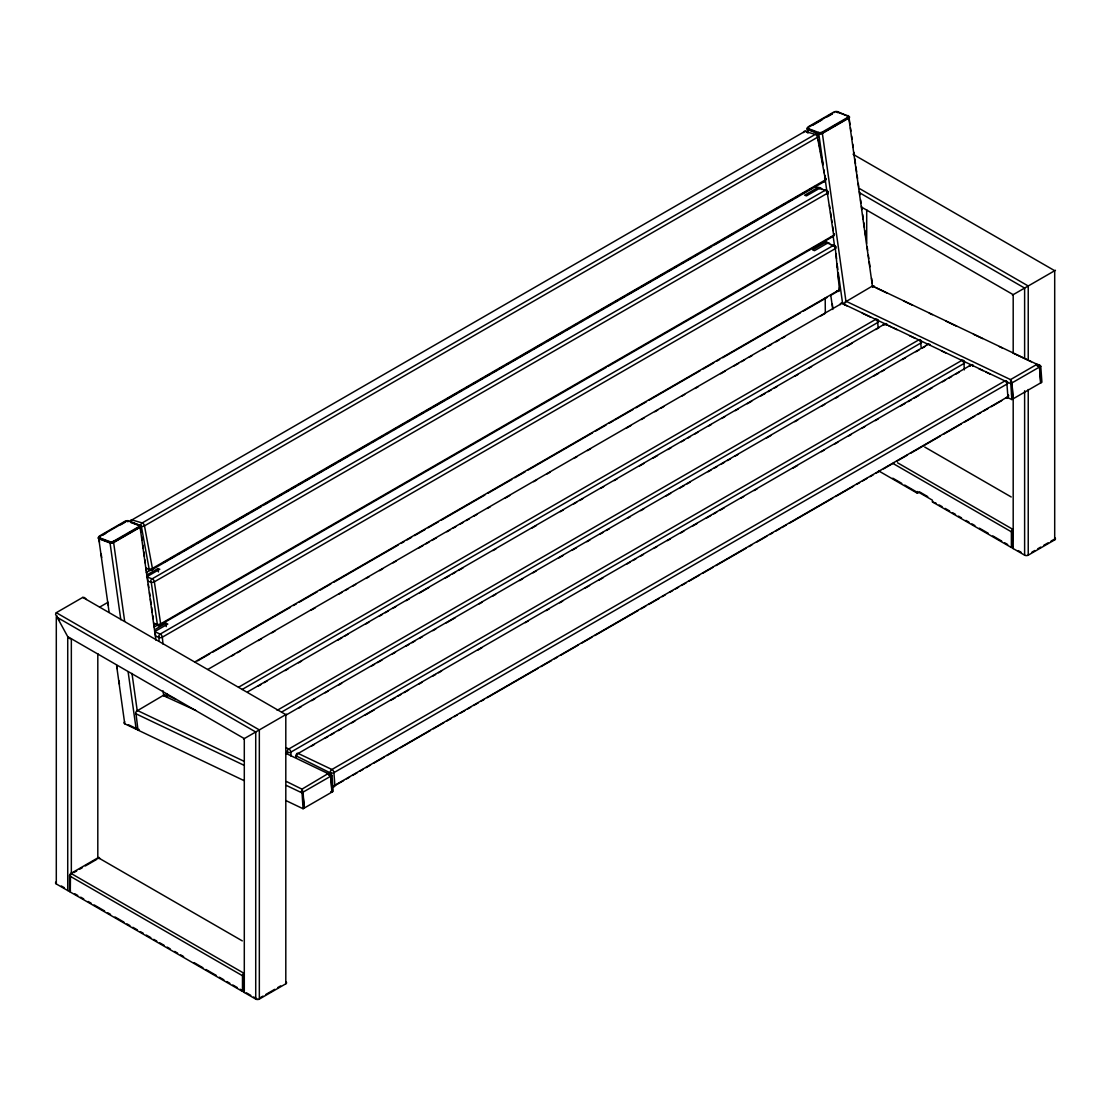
<?xml version="1.0" encoding="UTF-8"?>
<svg xmlns="http://www.w3.org/2000/svg" width="1111" height="1111" viewBox="0 0 1111 1111"><rect width="100%" height="100%" fill="white"/><g stroke="black" fill="none" stroke-linecap="round" stroke-linejoin="round"><path stroke-width="1.5" d="M304.358 808.003L302.345 789.352L286.541 781.533M607.842 366.477L832.181 236.962A2.653 1.542 60 0 0 833.681 235.282L827.376 193.258A2.653 1.222 -8.5 0 0 827.403 191.509L827.403 190.87M835.403 246.114L835.361 246.711A2.653 1.333 -5.7 0 1 835.347 248.614L839.458 289.777A2.653 1.542 60 0 1 837.819 291.249L830.348 295.568M877.815 319.968L877.732 320.551A2.653 1.389 -4.2 0 1 877.732 322.523L878.037 326.745M921.102 347.257L920.797 343.049A2.653 1.389 -4.2 0 0 920.811 341.063L920.88 340.48M964.334 369.88L963.89 361.589A2.653 1.666 -64.5 0 0 961.834 360.408L288.818 748.981A2.653 1.666 -64.5 0 0 287.096 752.314A2.653 1.389 -4.2 0 0 290.86 752.133L963.876 363.561A2.653 1.389 -4.2 0 0 963.89 361.589L963.959 360.992M242.309 940.892L98.185 857.678L70.965 873.399A2.014 1.167 -60 0 0 69.535 875.871L69.535 891.591L70.285 891.161L70.479 874.774M69.535 891.591L242.49 991.443L243.24 991.012L243.92 974.125M904.729 485.076L918.144 492.826L917.394 493.256L917.394 491.52L932.435 500.2L932.435 501.936L1011.385 547.529L1012.135 547.084L1012.552 530.405M302.081 791.574L302.011 790.407M301.775 788.782L303.081 808.739L333.161 791.379L332.008 775.478L330.467 773.825L328.245 773.506L301.817 789.241M1012.954 398.905L1011.954 382.448L1010.524 379.601L1011.829 399.557L1041.91 382.184L1040.757 366.297L1039.688 364.95L1036.994 364.311L1010.524 379.601L846.013 301.234A2.555 1.625 -65.9 0 0 844.402 304.483L844.985 304.15M817.779 135.25L817.543 135.667A2.653 1.125 -10.6 0 1 817.488 137.292L825.431 179.871A2.653 1.542 60 0 1 824.056 181.69L713.373 245.587M827.82 194.314L827.667 191.134M86.38 599.482L84.575 597.579L82.769 597.399L56.3 612.689L55.55 614.341L67.729 636.659L69.535 638.561L71.34 638.742L71.34 873.76M149.277 569.804L141.278 525.822M835.653 246.406L835.361 246.711A2.653 1.708 -66.5 0 0 833.25 245.517L827.653 243.073L814.488 250.669L812.627 249.864L825.792 242.267A2.653 1.708 -66.5 0 1 827.889 243.462L826.903 243.031M151.165 581.706L157.456 625.118M878.051 320.26L877.732 320.551A2.653 1.666 -64.5 0 0 875.69 319.371L238.559 687.223M920.963 343.174L921.13 340.785M159.165 636.978L158.915 640.88M848.415 117.572L845.152 119.53M287.707 751.869L287.096 752.314L287.888 752.216M330.786 772.381L330.328 774.95M139.417 525.697A2.875 1.347 -8 0 1 139.125 527.503L113.864 542.085A2.875 1.347 -8 0 1 109.822 542.515L99.754 538.752L99.629 537.821A2.875 1.347 -8 0 1 99.657 535.905L124.918 521.309A2.875 1.347 -8 0 1 128.959 520.892L139.069 524.961M848.165 116.516A2.875 1.347 -8 0 1 847.86 118.322L822.598 132.903A2.875 1.347 -8 0 1 818.571 133.334L808.502 129.556L808.364 128.626A2.875 1.347 -8 0 1 808.391 126.71L833.667 112.128A2.875 1.347 -8 0 1 837.694 111.697L847.86 116.086M100.282 536.196L125.279 521.753A2.555 1.194 -8 0 1 128.862 521.378M809.03 127.001L825.209 117.669M828.139 115.961L832.556 113.419M102.754 535.113L105.726 533.405M120.599 524.823L125.057 522.239M812.988 125.071L821.904 119.919M826.362 117.349L832.306 113.919M99.629 537.821L109.697 541.585A2.875 1.347 -8 0 0 113.725 541.154L139 526.572A2.875 1.347 -8 0 0 139.028 524.656M808.364 128.626L818.432 132.403A2.875 1.347 -8 0 0 822.473 131.973L847.735 117.391A2.875 1.347 -8 0 0 847.762 115.461M123.182 536.363L112.405 542.501M127.584 533.808L132.001 531.266M134.945 529.558L139.361 527.017M823.098 132.265L827.514 129.709M831.917 127.168L840.749 122.071M99.532 542.182L98.81 537.044A2.555 1.194 -8 0 0 98.782 538.752L110.045 542.96A2.555 1.194 -8 0 0 113.628 542.571L140.097 527.294A2.555 1.194 -8 0 0 140.125 525.586M807.558 127.848A2.555 1.194 -8 0 0 807.53 129.556L818.779 133.764A2.555 1.194 -8 0 0 822.362 133.389L848.832 118.099A2.555 1.194 -8 0 0 848.86 116.405L837.611 112.197A2.555 1.194 -8 0 0 836.791 112.017M146.291 572.526L153.776 568.207M164.247 562.166L167.233 560.444M170.219 558.708L174.705 556.125M177.704 554.403L180.69 552.667M183.69 550.945L188.176 548.348M191.161 546.626L194.147 544.904M197.147 543.168L201.633 540.585M204.618 538.849L215.09 532.808M218.089 531.086L227.061 525.906M231.546 523.309L247.989 513.81M250.989 512.088L253.975 510.352M255.474 509.491L261.46 506.047M264.446 504.311L267.432 502.589M271.931 499.992L274.917 498.27M277.903 496.548L282.388 493.951M285.388 492.229L288.374 490.493M291.374 488.771L295.859 486.187M298.845 484.452L301.831 482.73M304.831 480.994L309.316 478.41M312.302 476.688L315.302 474.952M318.288 473.23L322.773 470.633M325.773 468.911L336.23 462.87M339.23 461.134L348.201 455.954M358.672 449.913L364.658 446.455M366.144 445.594L369.144 443.872M372.129 442.15L375.115 440.414M379.615 437.831L382.601 436.095M385.586 434.373L388.586 432.651M393.072 430.054L396.058 428.332M399.057 426.596L403.543 424.013M406.529 422.277L409.515 420.555M412.514 418.833L417 416.236M419.986 414.514L422.985 412.792M425.971 411.056L430.457 408.473M433.457 406.737L443.914 400.696M446.914 398.974L455.885 393.794M458.871 392.058L461.87 390.336M466.356 387.739L469.342 386.017M472.342 384.295L476.827 381.698M479.813 379.976L482.799 378.24M485.799 376.518L490.284 373.935M493.27 372.199L496.27 370.477M499.256 368.741L503.741 366.158M506.741 364.436L509.727 362.7M512.713 360.978L517.198 358.381M520.198 356.659L530.669 350.618M533.655 348.882L542.626 343.702M547.112 341.119L563.569 331.62M566.554 329.898L569.554 328.162M574.04 325.579L577.026 323.843M580.025 322.121L583.011 320.399M587.497 317.802L590.483 316.079M593.482 314.344L597.968 311.76M600.954 310.025L603.953 308.303M606.939 306.58L611.425 303.983M614.425 302.261L617.41 300.539M620.396 298.803L624.882 296.22M627.882 294.484L638.353 288.443M641.339 286.721L650.31 281.541M654.796 278.944L663.767 273.764M668.266 271.181L671.252 269.445M674.238 267.723L677.238 265.987M681.723 263.404L684.709 261.682M687.709 259.946L690.695 258.224M695.18 255.627L698.166 253.905M708.637 247.864L711.637 246.128M714.623 244.406L719.109 241.823M722.108 240.087L725.094 238.365M728.08 236.629L732.566 234.046M741.551 228.866L757.994 219.367M760.993 217.645L771.451 211.59M774.45 209.868L777.436 208.146M781.922 205.549L784.922 203.827M787.907 202.091L792.393 199.508M795.393 197.772L798.378 196.05M801.364 194.328L805.85 191.731M808.85 190.009L811.835 188.287M261.71 506.352L151.027 570.249L148.291 569.429M263.196 505.491L711.887 246.448M147.68 574.484L157.929 568.582L159.776 569.249L146.61 576.845M819.529 188.689L820.015 188.856A2.653 1.791 -70.3 0 0 817.779 187.606L804.628 195.217L806.475 195.869L819.626 188.273L825.167 190.259A2.653 1.791 -70.3 0 1 826.973 190.481M99.587 607.148L107.406 602.634M154.262 626.937L157.262 625.215M606.342 367.352L159.151 625.521L157.304 624.868M155.693 629.145L165.928 623.229L167.789 624.049L154.623 631.645L160.22 634.075A2.653 1.542 60 0 1 162.317 637.186L163.011 644.047M194.856 661.934L839.458 289.777A2.653 1.333 -5.7 0 0 839.472 287.874L840.027 288.582M197.702 660.823L209.673 653.907M212.659 652.185L290.429 607.286M293.429 605.551L296.415 603.828M299.401 602.106L317.357 591.746M320.343 590.01L330.814 583.969M333.8 582.247L398.113 545.112M401.113 543.39L404.098 541.654M407.084 539.932L411.57 537.335M414.57 535.613L425.041 529.572M428.027 527.836L438.498 521.795M441.484 520.073L484.854 495.034M487.854 493.298L511.782 479.494M514.768 477.758L525.239 471.717M528.239 469.995L592.538 432.859M595.538 431.137L606.009 425.082M608.995 423.36L613.48 420.777M614.98 419.902L632.923 409.542M635.923 407.82L646.38 401.779M649.38 400.043L700.222 370.685M703.221 368.963L713.693 362.922M716.678 361.186L719.664 359.464M722.664 357.742L800.434 312.83M803.42 311.108L827.348 297.29M207.84 669.433L841.985 303.317L1010.677 383.656L1040.757 366.297L1038.952 365.436M137.292 710.762L163.748 695.139A2.555 1.625 -65.5 0 1 165.678 695.903M231.56 656.115L234.546 654.393M237.546 652.671L240.531 650.935M258.488 640.575L261.474 638.853M271.945 632.812L274.931 631.076M310.83 610.356L315.316 607.773M339.244 593.954L342.23 592.219M345.229 590.496L348.215 588.774M352.701 586.177L355.701 584.455M366.172 578.414L369.158 576.678M379.629 570.637L382.615 568.915M393.086 562.86L396.071 561.138M418.514 548.181L422.999 545.598M425.985 543.862L428.985 542.14M431.971 540.418L436.456 537.821M446.928 531.78L449.913 530.058M452.913 528.322L455.899 526.6M460.385 524.003L463.384 522.281M466.37 520.559L469.356 518.823M473.855 516.24L476.841 514.504M487.312 508.463L490.298 506.741M505.255 498.103L509.741 495.52M533.669 481.702L536.669 479.966M547.14 473.925L550.126 472.203M574.054 458.385L577.04 456.663M587.511 450.608L590.51 448.886M626.396 428.166L630.881 425.569M641.353 419.527L644.352 417.805M654.823 411.75L657.809 410.028M660.795 408.306L663.795 406.57M681.737 396.21L684.723 394.488M695.194 388.447L698.194 386.711M720.622 373.768L725.108 371.171M734.079 365.991L738.565 363.408M741.565 361.672L744.551 359.95M749.036 357.353L752.036 355.631M762.507 349.59L765.493 347.854M768.479 346.132L771.478 344.41M775.964 341.813L778.95 340.091M781.95 338.355L784.935 336.633M820.835 315.913L825.32 313.316L825.195 297.915M135.973 713.498L137.986 730.108L243.892 780.547M874.218 287.277L874.51 287.11A2.555 1.639 -63.7 0 0 872.482 285.985L846.04 301.581M137.986 730.108L139.125 729.455A2.555 1.347 -4.2 0 1 136.195 729.247L124.751 723.803L116.586 665.545M242.101 689.5L877.732 322.523A2.653 1.542 60 0 0 875.69 319.371M247.934 691.681L885.05 323.843A2.653 1.666 -64.5 0 1 887.106 325.009L886.411 324.245M258.183 686.14L261.168 684.404M264.168 682.682L267.154 680.96M285.11 670.6L288.096 668.864M298.567 662.823L301.553 661.101M337.452 640.367L341.938 637.783M344.924 636.061L347.924 634.325M365.866 623.965L368.852 622.243M379.323 616.188L382.323 614.466M385.309 612.744L388.308 611.008M392.794 608.425L395.78 606.703M406.251 600.648L409.237 598.926M419.708 592.885L428.679 587.705M445.136 578.206L449.622 575.609M452.608 573.887L455.607 572.151M458.593 570.429L463.079 567.846M492.992 550.57L495.992 548.848M531.877 528.114L536.363 525.531M560.291 511.713L563.291 509.991M573.762 503.936L576.748 502.214M579.734 500.492L582.733 498.756M600.676 488.396L603.662 486.674M614.133 480.632L617.133 478.897M639.561 465.953L644.047 463.356M653.018 458.176L657.504 455.593M667.975 449.538L670.975 447.816M681.446 441.775L684.432 440.039M687.417 438.317L690.417 436.595M694.903 433.998L697.889 432.276M708.36 426.235L711.346 424.499M721.817 418.458L724.816 416.736M735.288 410.681L738.273 408.959M747.245 403.779L751.73 401.182M760.702 396.002L765.187 393.419M768.187 391.683L771.173 389.961M774.173 388.239L777.158 386.503M795.101 376.143L798.101 374.421M808.572 368.38L811.558 366.644M847.457 345.924L851.943 343.341M875.871 329.523L878.857 327.787M277.153 710.332L918.769 339.897A2.653 1.666 -64.5 0 1 920.811 341.063M282.18 711.748L920.797 343.049A2.653 1.542 60 0 0 918.769 339.897M243.545 739.023L286.555 714.192M1012.44 295.095L1055.45 270.279M286.513 714.79L928.129 344.354A2.653 1.666 -64.5 0 1 930.074 344.979M298.262 708.387L301.262 706.652M311.733 700.61L314.719 698.888M325.19 692.833L328.176 691.111M338.647 685.07L341.646 683.334M371.546 666.072L374.546 664.35M377.532 662.614L382.017 660.031M392.489 653.976L395.488 652.254M405.946 646.213L408.945 644.477M411.931 642.755L414.931 641.033M419.416 638.436L422.402 636.714M432.873 630.673L435.859 628.937M446.33 622.896L455.302 617.716M479.23 603.898L482.23 602.176M492.701 596.135L495.687 594.399M519.615 580.581L522.614 578.859M533.072 572.818L536.071 571.082M558.5 558.139L562.985 555.542M571.957 550.362L576.456 547.779M586.914 541.724L589.913 540.002M600.384 533.96L603.37 532.225M606.356 530.502L609.356 528.78M627.298 518.42L630.298 516.684M640.755 510.643L643.755 508.921M666.183 495.964L670.669 493.367M679.64 488.187L684.14 485.604M687.126 483.882L690.112 482.146M708.068 471.786L711.054 470.064M714.04 468.328L717.039 466.606M721.525 464.009L724.511 462.287M727.511 460.565L730.496 458.829M734.982 456.246L737.982 454.524M766.396 438.109L770.881 435.526M794.809 421.708L797.795 419.972M821.723 406.168L824.723 404.432M835.194 398.391L838.18 396.669M874.079 375.935L878.565 373.352M881.551 371.63L884.55 369.894M902.493 359.533L905.479 357.811M915.95 351.756L918.95 350.034M921.936 348.312L924.921 346.576M73.826 872.607L76.687 870.955M79.561 869.302L82.422 867.649M85.283 865.997L96.754 859.372M70.285 875.44L69.535 875.871L242.49 975.722L243.24 975.291M972.556 365.269L973.25 366.047A2.653 1.666 -64.5 0 0 971.208 364.866L298.179 753.439A2.653 1.542 60 0 0 296.47 754.8M311.427 746.161L314.427 744.439M324.884 738.398L327.884 736.662M330.87 734.94L333.869 733.218M338.355 730.621L341.341 728.899M351.812 722.858L354.798 721.122M365.269 715.081L374.24 709.901M390.697 700.402L395.183 697.819M398.169 696.083L401.168 694.361M404.154 692.625L408.64 690.042M419.111 684.001L422.111 682.265M432.568 676.224L435.568 674.502M438.553 672.766L441.553 671.044M477.438 650.324L481.924 647.727M525.295 622.688L528.294 620.966M546.237 610.606L549.237 608.87M559.694 602.829L562.694 601.107M585.122 588.15L589.608 585.566M598.579 580.373L603.079 577.789M627.007 563.971L629.993 562.249M632.978 560.513L635.978 558.791M640.464 556.208L643.45 554.472M653.921 548.431L656.92 546.709M667.378 540.654L670.377 538.932M680.849 532.891L683.834 531.155M692.806 525.975L697.291 523.392M706.263 518.212L710.762 515.615M713.748 513.893L716.734 512.171M719.734 510.435L724.219 507.852M740.662 498.353L743.662 496.617M754.133 490.576L757.119 488.854M793.018 468.134L797.504 465.537M821.432 451.719L824.418 449.997M834.889 443.956L837.888 442.22M848.346 436.179L851.345 434.457M861.817 428.402L864.802 426.68M875.274 420.638L878.259 418.903M900.702 405.959L905.187 403.362M908.173 401.64L911.173 399.918M914.159 398.182L918.644 395.599M929.115 389.544L932.101 387.822M942.572 381.781L945.572 380.045M948.558 378.323L951.544 376.601M956.029 374.004L959.029 372.282M1006.858 381.559A2.653 1.666 -64.5 0 0 1004.913 380.934L331.897 769.492A2.653 1.666 -64.5 0 0 330.175 772.839L296.054 755.841M332.647 786.852A2.653 1.666 -64.5 0 0 333.133 786.644L343.605 780.602M346.604 778.88L349.59 777.144M352.576 775.422L357.062 772.839M360.061 771.103L363.047 769.381M366.047 767.645L370.532 765.062M373.518 763.34L383.989 757.285M386.975 755.563L397.446 749.522M400.446 747.786L430.346 730.524M433.346 728.802L443.817 722.747M446.803 721.025L451.288 718.428M454.288 716.706L457.274 714.984M460.26 713.248L464.745 710.665M467.745 708.929L470.731 707.207M473.73 705.485L478.216 702.888M481.202 701.166L484.188 699.43M487.187 697.708L538.03 668.35M541.029 666.628L551.5 660.587M554.486 658.851L557.472 657.129M560.472 655.393L578.414 645.033M581.414 643.311L591.871 637.27M594.871 635.534L638.242 610.495M641.228 608.772L645.713 606.175M648.713 604.453L659.184 598.412M662.17 596.676L665.156 594.954M669.655 592.371L672.641 590.635M675.627 588.913L678.627 587.191M681.612 585.455L686.098 582.872M689.098 581.136L699.555 575.095M702.555 573.373L713.026 567.318M716.012 565.596L745.925 548.334M748.911 546.598L751.911 544.876M756.397 542.279L766.868 536.238M769.854 534.516L772.839 532.78M775.839 531.058L780.325 528.461M781.825 527.6L786.31 525.017M789.296 523.281L832.667 498.242M835.666 496.52L853.609 486.16M856.595 484.424L859.595 482.702M862.58 480.98L867.066 478.383M870.066 476.661L873.052 474.939M876.037 473.203L880.523 470.62M883.523 468.884L893.994 462.843M896.98 461.121L907.451 455.066M910.437 453.344L940.35 436.081M943.35 434.345L961.293 423.985M964.279 422.263L974.75 416.222M977.749 414.486L980.735 412.764M983.721 411.028L988.207 408.445M991.206 406.723L1001.678 400.668M932.435 501.936L936.156 503.227M1012.135 531.377L1011.385 531.808L893.202 463.579M260.057 997.803L262.988 996.109M265.932 994.401L274.75 989.318M277.694 987.61L280.639 985.915M1031.897 552.181L1034.827 550.487M1037.771 548.792L1040.715 547.084M1043.66 545.39L1048.062 542.848M1051.006 541.14L1053.95 539.446M243.74 990.887A2.555 1.472 0 0 0 244.295 992.484L255.724 999.081A2.555 1.472 0 0 0 259.335 999.081L285.805 983.804A2.555 1.472 0 0 0 286.36 982.193M1012.635 546.959A2.555 1.472 0 0 0 1013.19 548.57L1024.62 555.167A2.555 1.472 0 0 0 1028.23 555.167L1054.7 539.877L1054.7 270.709L853.137 154.332M817.515 134.987L817.543 135.667A2.653 1.847 -73.4 0 0 815.224 134.389L142.194 522.948A2.653 1.847 -73.4 0 0 140.764 526.406L141.486 526.17M151.36 582.053L148.777 581.581M159.345 637.325L155.776 636.228M330.953 772.742L330.175 772.839A2.653 1.389 -4.2 0 0 333.925 772.645L1006.955 384.073A2.653 1.389 -4.2 0 0 1006.955 382.101M328.314 774.409L329.064 774.978M824.57 177.968L825.487 178.232L824.959 175.399M145.972 568.152L148.707 568.971A2.653 1.847 -73.4 0 0 151.027 570.249A2.653 1.542 60 0 0 152.415 568.429L825.431 179.871A2.653 1.125 -10.6 0 0 826.153 178.649M817.779 187.606L814.835 186.551A2.653 1.791 -70.3 0 1 815.821 186.329M823.709 190.189L824.64 190.523M831.25 236.629L832.181 236.962A2.653 1.791 -70.3 0 0 833.069 236.101M147.527 577.178L152.151 578.831A2.653 1.542 60 0 1 154.346 581.817L160.651 623.854A2.653 1.542 60 0 1 159.151 625.521A2.653 1.791 -70.3 0 1 156.929 624.271L154.151 623.285M154.54 623.868L156.387 624.535M808.28 129.126L814.71 131.529M138.514 524.989L130.473 521.976A2.653 1.847 -73.4 0 1 131.959 519.906L804.989 131.334A2.653 1.847 -73.4 0 1 806.836 131.57M130.529 522.351L137.722 525.045M110.794 542.515L99.226 538.113M256.96 998.845L253.614 996.998M872.579 287.305L872.482 285.958L1037.41 364.491L1039.465 367.033L1040.632 382.92M824.293 241.615L825.792 242.267M824.904 242.156L826.403 242.809M830.695 244.684L831.625 245.087M832.556 245.503L833.486 245.906M836.889 290.846L837.819 291.249A2.653 1.708 -66.5 0 0 838.736 290.402M876.023 287.832L886.689 292.915M903.437 300.887L912.575 305.247M929.324 313.219L932.365 314.677M946.072 321.204L956.724 326.273M973.472 334.258L982.61 338.605M999.358 346.576L1002.414 348.035M1013.065 353.104L1031.341 361.811M1040.771 382.837L1039.618 366.949L1038.354 366.505M1011.107 382.517L1011.954 382.92L1013.107 398.821L1011.982 398.28M1011.746 382.989L1010.524 379.601M846.832 305.831L844.027 304.497A2.653 1.666 -64.5 0 0 841.985 303.317A2.653 1.542 60 0 0 840.277 304.678M862.289 313.191L870.718 317.204M888.508 325.676L891.314 327.009M892.716 327.689L896.938 329.689M909.576 335.716L915.186 338.383M941.406 350.882L945.628 352.881M978.86 368.713L983.082 370.727M985.888 372.06L990.109 374.074M1007.149 397.321L1011.829 399.557M286.013 747.634L288.818 748.981A2.653 1.542 60 0 1 290.86 752.133L291.165 756.341M166.567 693.917A2.653 1.389 -4.2 0 0 167.247 695.222L175.677 699.236M195.73 710.387L163.789 695.819M285.596 753.189L332.008 775.478L301.873 792.823L286.43 785.463M330.759 791.574L331.883 792.115L330.731 776.228L329.398 775.422M137.278 710.429L243.892 761.216M301.262 791.338L303.206 792.115M243.795 765.16L135.681 713.665A2.555 1.569 -65.8 0 1 137.278 710.457M128.362 724.733L136.945 728.816M285.958 800.587L303.081 808.739M859.039 188.301L1028.23 285.985L1028.23 360.186M859.886 192.953L1024.62 288.068L1024.62 358.27M861.636 207.174L1013.19 294.665L1013.19 352.215M924.741 447.053L1011.218 496.978M897.507 462.759L1012.815 529.336A2.014 1.167 -60 0 0 1011.385 531.808L1011.385 547.529M919.505 491.867L927.713 496.603M892.813 478.202L901.757 483.354M939.142 504.95L942.114 506.658M945.1 508.38L949.572 510.963M952.544 512.685L955.529 514.407M958.515 516.129L961.487 517.851M965.959 520.42L968.931 522.142M971.917 523.864L974.902 525.586M979.36 528.169L988.304 533.322M992.776 535.905L1001.705 541.071M1004.691 542.793L1007.677 544.515M1018.231 550.612L1021.092 552.25M878.662 470.897L917.394 493.256M82.769 597.399L285.805 714.623L285.805 983.804M56.3 612.689L259.335 729.913L259.335 999.081M70.965 873.399L243.92 973.25A2.014 1.167 -60 0 0 242.49 975.722L242.49 991.443M61.341 885.995L64.188 887.633M74.756 893.744L77.742 895.466M80.728 897.174L83.7 898.896M88.172 901.479L91.158 903.201M94.143 904.923L104.573 910.951M107.559 912.673L110.544 914.395M115.016 916.978L123.96 922.144M126.946 923.866L129.918 925.588M132.903 927.31L137.375 929.893M140.361 931.615L143.347 933.337M146.319 935.059L150.804 937.642M153.776 939.364L156.762 941.086M159.748 942.808L164.22 945.392M167.206 947.114L170.177 948.836M174.649 951.419L177.635 953.141M180.621 954.863L183.607 956.571M194.036 962.598L202.98 967.764M205.966 969.486L216.409 975.514M219.381 977.236L223.853 979.819M226.838 981.541L229.824 983.263M232.796 984.985L237.282 987.568M240.254 989.29L243.24 991.012M246.475 992.873L250.767 995.359M56.3 881.87A2.555 1.472 0 0 0 56.3 883.953L67.729 890.55A2.555 1.472 0 0 0 70.507 890.869M329.745 775.242L330.884 776.131L332.036 792.032M972.417 365.477L973.25 366.047A2.653 1.389 -4.2 0 0 972.694 365.852M886.272 324.44L887.106 325.009A2.653 1.389 -4.2 0 0 885.911 324.704M1038.007 366.102L1037.091 365.672L1039.618 366.949M853.47 153.665L854.484 154.485M149.471 569.679L148.707 568.971A2.653 1.125 -10.6 0 0 152.415 568.429L144.472 525.864A2.653 1.542 60 0 0 142.194 522.948L131.959 519.906A2.653 1.542 60 0 0 130.598 520.615M157.665 625.007L156.929 624.271A2.653 1.222 -8.5 0 0 160.651 623.854L833.681 235.282A2.653 1.222 -8.5 0 0 833.708 233.546L834.264 234.199M57.869 617.841L59.494 620.66M833.708 233.546L834.153 234.435M839.902 288.804L839.472 287.874A2.653 1.708 -66.5 0 1 839.333 289.166M302.067 790.56L303.053 792.199L304.206 808.086M56.73 615.702L57.05 616.424M166.831 694.292L167.4 697.333M330.731 776.228L328.287 773.95M818.335 139.917L818.863 142.763M819.39 145.597L819.932 148.443M820.46 151.277L821.251 155.526M821.515 156.957L822.834 164.039M296.276 755.772L296.47 756.785A2.653 1.666 -64.5 0 1 298.179 753.439L331.897 769.492A2.653 1.542 60 0 1 333.925 772.645L334.842 785.283A2.653 1.542 60 0 1 333.133 786.644M167.053 694.222L167.247 695.222M829.5 205.521L829.931 208.326M830.556 212.52L831.181 216.728M831.611 219.534L832.028 222.339M832.653 226.533L833.292 230.741M157.929 568.582L158.429 571.915M849.318 119.669L850.012 124.571M850.47 127.834L850.929 131.112M851.623 136.014L852.081 139.278M852.762 144.18L853.22 147.444M853.915 152.346L854.373 155.623M854.831 158.887L855.512 163.789M855.97 167.053L856.664 171.955M857.123 175.232L857.581 178.496M858.261 183.398L858.72 186.662M859.414 191.564L859.872 194.842M860.567 199.744L861.025 203.007M861.483 206.271L861.942 209.548M862.622 214.451L863.316 219.353M863.775 222.617L864.455 227.519M864.913 230.782L865.608 235.685M867.205 247.128L867.663 250.392M868.358 255.294L868.816 258.571M869.274 261.835L869.969 266.737M871.566 278.181L872.26 283.083M848.832 118.099L872.482 286.596M847.735 117.391L847.86 118.322M837.694 111.697L837.819 112.628A2.875 1.347 -8 0 0 837.18 112.475M822.473 131.973L822.598 132.903M822.362 133.389L846.013 301.873M818.779 133.764L823.14 164.817M823.834 169.719L824.293 172.983M825.209 179.524L827.264 194.231M833.236 236.712L834.611 246.517M837.125 264.501L837.819 269.404M838.277 272.667L842.638 303.72M818.432 132.403L818.571 133.334M832.292 304.15L832.778 307.58M807.53 129.556L808.016 132.987M830.847 295.762L832.778 309.469M140.583 528.85L141.041 532.127M141.722 537.03L142.194 540.293M142.875 545.195L143.333 548.459M143.791 551.736L144.486 556.639M144.944 559.902L145.402 563.18M146.083 568.082L146.777 572.984M147.235 576.248L147.916 581.15M148.374 584.414L148.832 587.691M149.527 592.594L149.985 595.857M150.443 599.121L151.124 604.023M151.596 607.3L152.276 612.203M152.735 615.466L153.193 618.73M153.887 623.632L154.346 626.91M155.026 631.812L155.721 636.714M140.097 527.294L155.929 640.172M163.053 690.875L163.734 695.792M139 526.572L139.125 527.503M113.725 541.154L113.864 542.085M113.628 542.571L124.64 621.091M131.987 673.447L137.264 711.068M110.045 542.96L120.821 619.757M128.154 672.044L136.181 729.247M109.697 541.585L109.822 542.515M101.212 554.153L101.698 557.583M107.948 602.079L108.42 605.509M116.836 665.42L117.308 668.836M118.988 680.821L119.474 684.237M98.782 538.752L109.128 612.425M836.041 253.572L836.555 258.724M837.069 263.863L837.416 267.293M838.277 275.875L838.791 281.014M165.928 623.229L166.261 626.618M1011.635 393.516L1011.871 396.696M302.775 801.114L303.011 804.295M1028.23 389.517L1028.23 555.167M1024.62 390.794L1024.62 555.167M1013.19 397.919L1013.19 548.57M866.705 209.757L866.705 243.323M255.724 999.081L255.724 731.996L56.3 616.855L56.3 883.953M244.295 992.484L244.295 738.593L67.729 636.659L67.729 890.55M98.185 858.553L98.185 857.678A2.014 1.167 -60 0 1 99.615 858.511M97.81 653.671L97.81 858.484M1054.7 537.793A2.555 1.472 0 0 1 1054.7 539.877M834.028 112.572A2.555 1.194 -8 0 1 834.847 112.225M808.502 129.556A2.875 1.347 -8 0 1 808.266 127.821M969.5 366.241A2.653 1.542 60 0 1 971.208 364.866M1007.08 397.238A2.653 1.666 -64.5 0 1 1006.163 398.085A2.653 1.542 60 0 0 1007.871 396.71A2.653 1.389 -4.2 0 0 1008.302 395.002M331.647 785.671A2.653 1.389 -4.2 0 0 334.842 785.283L1007.871 396.71L1006.955 384.073A2.653 1.542 60 0 0 1004.913 380.934M296.47 756.785A2.653 1.389 -4.2 0 1 296.054 755.119M970.042 365.991A2.653 1.389 -4.2 0 1 970.681 365.811M827.653 243.073A2.653 1.708 -66.5 0 1 829.528 243.49M883.342 325.204A2.653 1.542 60 0 1 885.05 323.843M883.898 324.954A2.653 1.389 -4.2 0 1 885.231 324.69M825.459 179.565A2.653 1.847 -73.4 0 1 824.056 181.69M140.764 526.406A2.653 1.125 -10.6 0 0 144.472 525.864L817.488 137.292A2.653 1.542 60 0 0 815.224 134.389L804.989 131.334A2.653 1.542 60 0 0 803.545 132.556M807.128 132.042A2.653 1.847 -73.4 0 1 807.308 132.612M827.251 190.939A2.653 1.791 -70.3 0 1 827.403 191.509M819.626 188.273A2.653 1.791 -70.3 0 1 821.862 189.523M961.834 360.408A2.653 1.542 60 0 1 963.876 363.561M926.449 345.16A2.653 1.542 60 0 1 928.129 344.354M124.751 723.803A2.555 1.347 -4.2 0 1 124.751 721.9M99.754 538.752A2.875 1.347 -8 0 1 99.518 537.002M127.279 521.615A2.875 1.347 -8 0 1 128.071 521.615M825.167 190.259L152.151 578.831A2.653 1.791 -70.3 0 0 150.624 582.247A2.653 1.222 -8.5 0 0 154.346 581.817L827.376 193.258A2.653 1.542 60 0 0 825.167 190.259M833.25 245.517L160.22 634.075A2.653 1.708 -66.5 0 0 158.581 637.45A2.653 1.333 -5.7 0 0 162.317 637.186L835.347 248.614A2.653 1.542 60 0 0 833.25 245.517"/></g></svg>
